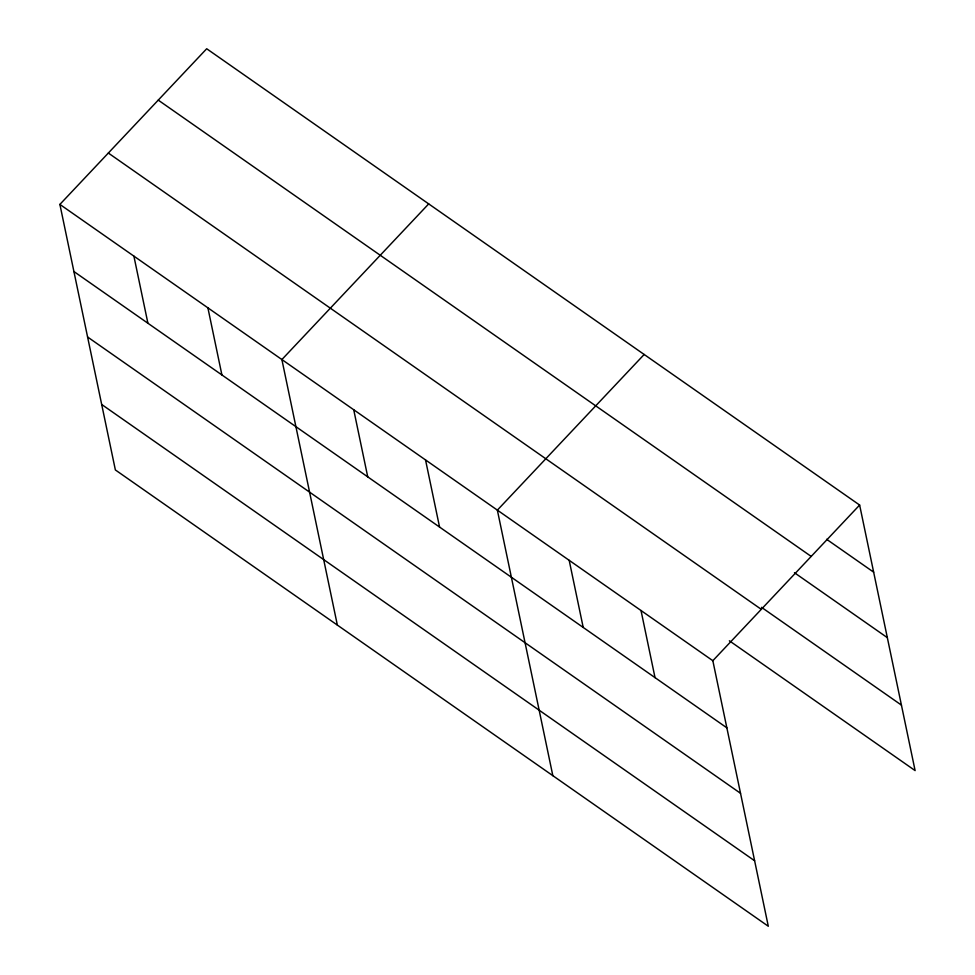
<?xml version="1.0" encoding="UTF-8"?>
<svg xmlns="http://www.w3.org/2000/svg" width="975" height="975" viewBox="0 0 975 975"><rect width="100%" height="100%" fill="white"/><g stroke="black" fill="none" stroke-linecap="round" stroke-linejoin="round"><path stroke-width="1.46" d="M59.889 204.409L712.835 660.709L768.3 926.25L115.367 469.95L59.889 204.409L206.7 48.75L859.633 505.05L915.111 770.591L729.361 640.782M428.695 203.897L281.885 359.556L337.362 625.097M644.17 354.473L497.36 510.132L552.837 775.673M712.835 660.709L859.633 505.05M826.605 539.285L873.661 572.167M158.243 100.12L811.188 556.42M794.467 572.739L887.335 637.65M761.499 607.315L901.436 705.108M108.335 153.038L761.28 609.338M73.905 271.525L726.85 727.825M87.592 337.009L740.537 793.309M101.68 404.467L754.626 860.767M641.014 610.521L655.029 677.637M569.181 560.32L583.208 627.437M425.539 459.944L439.554 527.048M353.718 409.744L367.733 476.86M207.894 307.844L221.91 374.948M133.892 256.12L147.907 323.237"/></g></svg>
